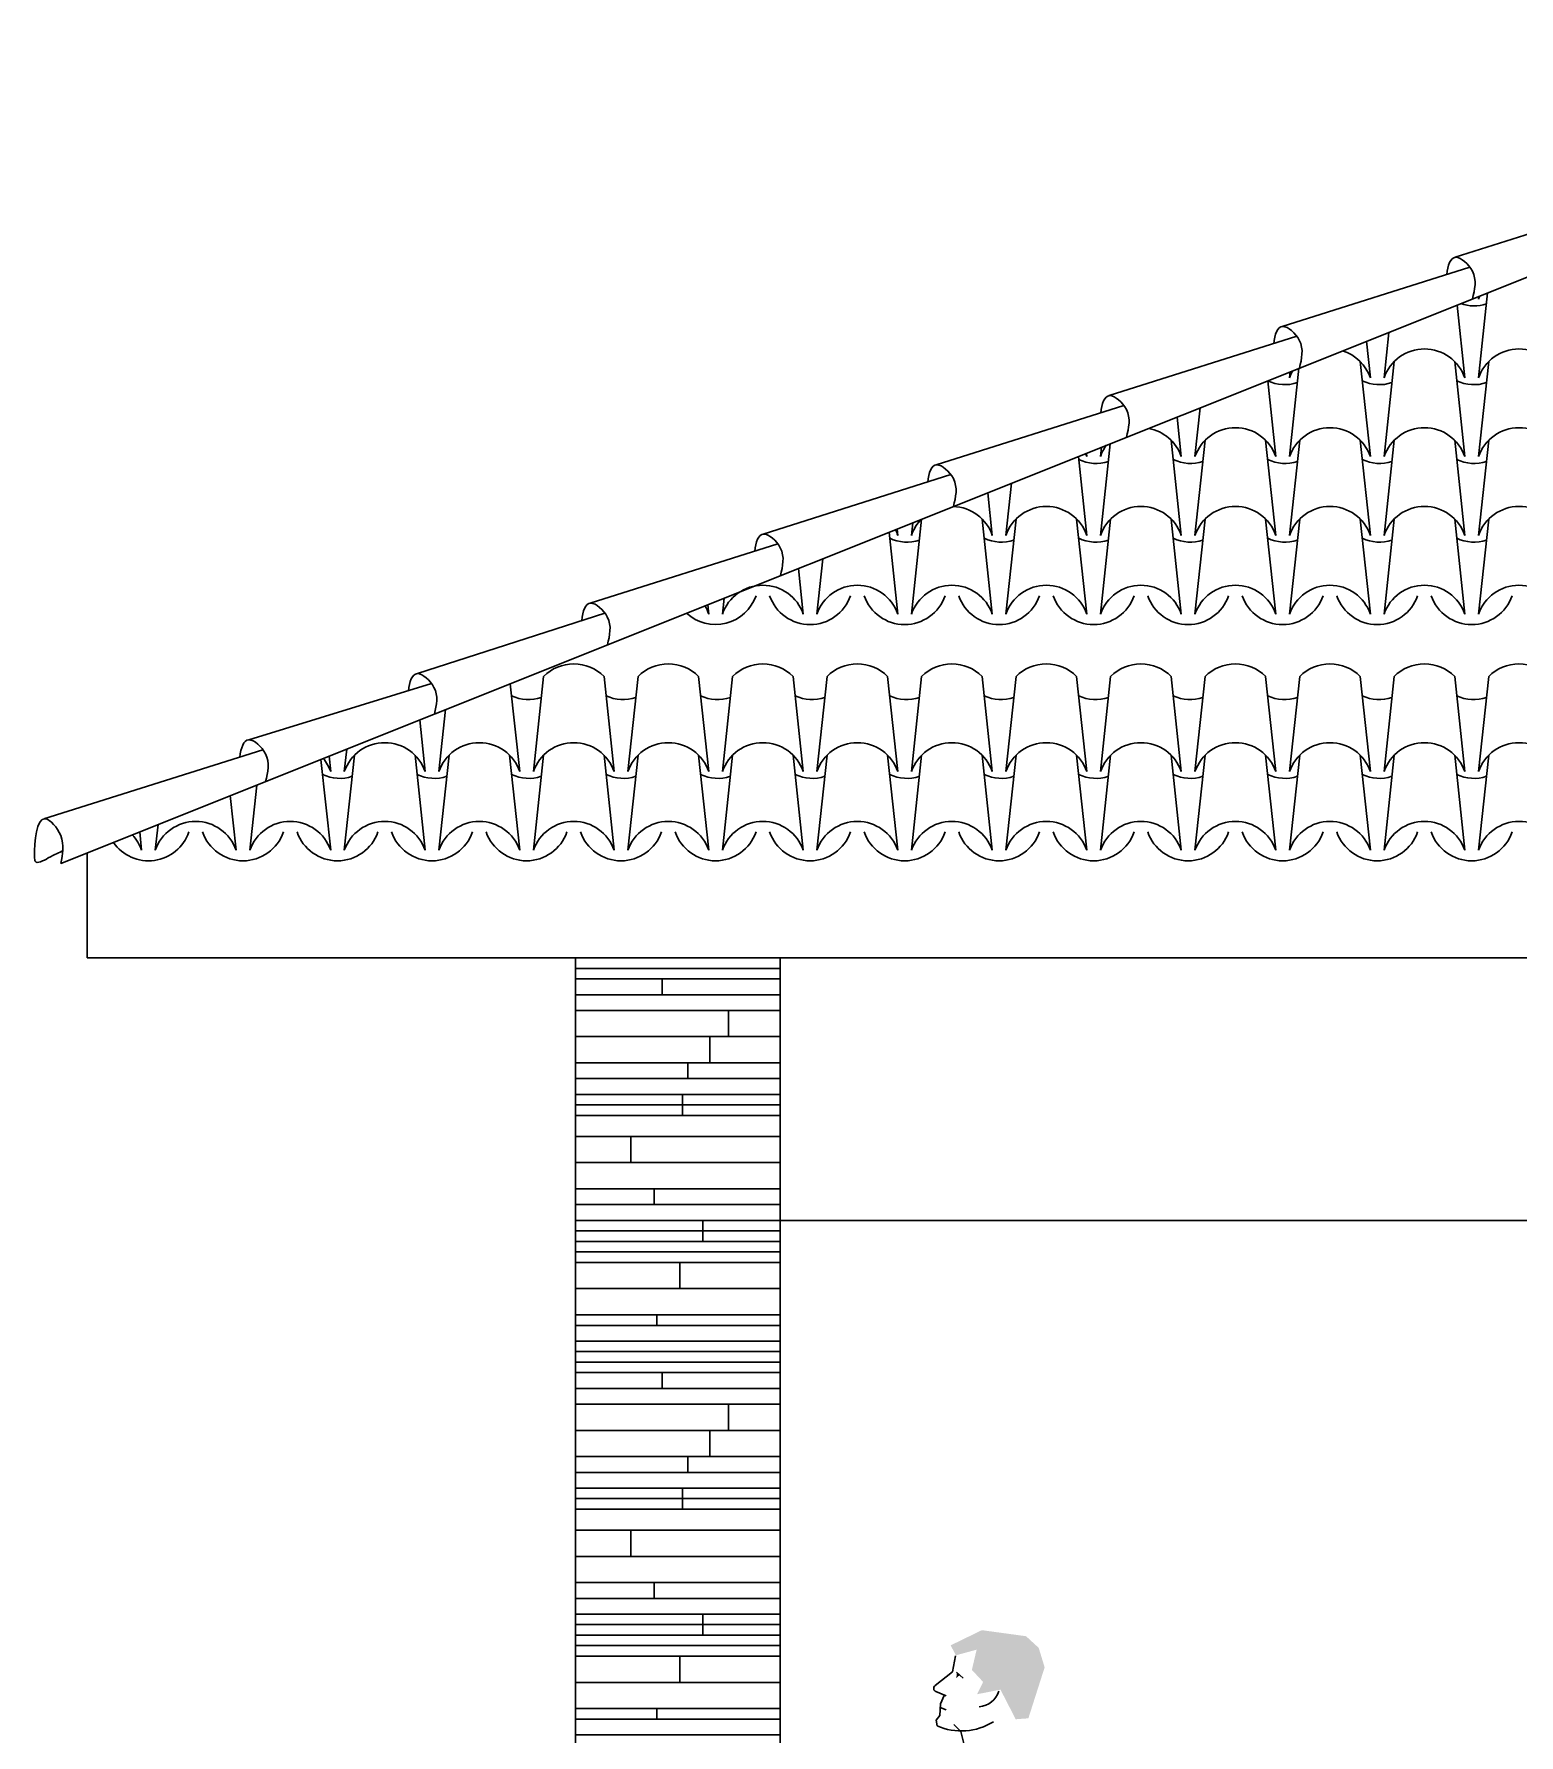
# Model space of a CAD drawing. Header units: millimetres. Extents: x -4228 to 27092, y -6721 to 984.
# Drawn here: x 22665.4 to 22948.2, y -2393 to -2069 of the extents above; entities that cross this region are included whole.
import ezdxf

# ---------------------------------------------------------------- set-up
doc = ezdxf.new("R2010")
doc.units = ezdxf.units.MM
doc.header["$LTSCALE"] = 50
doc.layers.get('0').update_dxf_attribs({"lineweight": 0})
for name, color, linetype in [('cobertura', 2, 'Continuous'), ('PAREDES3', 2, 'Continuous'), ('pedras', 2, 'Continuous'), ('PENA24', 24, 'Continuous'), ('telhas', 3, 'Continuous')]:
    doc.layers.add(name, color=color, linetype=linetype)

msp = doc.modelspace()

# ---------------------------------------------------------------- linework, layer by layer
at = {"color": 3, "lineweight": 30}
for p, q in [((22840.31, -2380.98), (22840.9, -2377.92)), ((22837.02, -2383.59), (22840.31, -2380.98)), ((22841.12, -2381.01), (22842.4, -2382.17)), ((22837.18, -2384.73), (22839.16, -2385.55)), ((22837.9, -2389.26), (22838.05, -2387.03)), ((22838, -2387.75), (22839.14, -2388.21)), ((22838.05, -2387.03), (22838.76, -2385.49)), ((22837.2, -2390.14), (22837.9, -2389.26)), ((22837.39, -2391.26), (22837.2, -2390.14)), ((22841.95, -2392.32), (22840.62, -2390.97)), ((22842.47, -2394.6), (22841.95, -2392.32))]:
    msp.add_line(p, q, dxfattribs=at)
for centre, radius, start, end in [((22837.43, -2384.11), 0.67, 128.3615, 247.6917), ((22845.12, -2383.36), 4.25, 274.1476, 342.2254), ((22842, -2380.66), 11.56, 246.5372, 302.0448)]:
    msp.add_arc(centre, radius, start, end, dxfattribs=at)
for points in [[(22839.99, -2375.91), (22845.93, -2373.02), (22840.99, -2377.81), (22854.35, -2374.17)], [(22845.14, -2375.86), (22854.35, -2374.17), (22844.03, -2380.58), (22856.76, -2376.39)], [(22844.03, -2380.58), (22856.76, -2376.39), (22846.17, -2382.88), (22857.89, -2380.1)], [(22841.17, -2381.18), (22841.07, -2382.16), (22841.67, -2381.61)], [(22846.17, -2382.88), (22857.89, -2380.1), (22845.03, -2385.22), (22849.48, -2384.35)], [(22857.89, -2380.1), (22849.48, -2384.35), (22854.79, -2389.81), (22852.38, -2389.99)]]:
    msp.add_solid(points, dxfattribs=at)
at = {"layer": 'cobertura', "color": 3, "linetype": 'Continuous', "lineweight": 30}
msp.add_line((22675.52, -2244.96), (22675.52, -2224.96), dxfattribs=at)
at = {"layer": 'PAREDES3', "color": 3, "linetype": 'Continuous', "lineweight": 30}
for p, q in [((22768.52, -2545.46), (22768.52, -2244.96)), ((22807.52, -2545.46), (22807.52, -2244.96)), ((22807.52, -2294.96), (23160.52, -2294.96))]:
    msp.add_line(p, q, dxfattribs=at)
at = {"layer": 'pedras', "color": 53, "linetype": 'Continuous', "lineweight": 30}
for p, q in [((22768.52, -2244.96), (22807.52, -2244.96)), ((22768.52, -2246.96), (22807.52, -2246.96)), ((22768.52, -2248.96), (22807.52, -2248.96)), ((22785.05, -2251.96), (22785.05, -2248.96)), ((22768.52, -2251.96), (22807.52, -2251.96)), ((22768.52, -2254.96), (22807.52, -2254.96)), ((22797.71, -2259.96), (22797.71, -2254.96)), ((22768.52, -2259.96), (22807.52, -2259.96)), ((22794.1, -2264.96), (22794.1, -2259.96)), ((22768.52, -2264.96), (22807.52, -2264.96)), ((22768.52, -2267.96), (22807.52, -2267.96)), ((22789.96, -2267.96), (22789.96, -2264.96)), ((22768.52, -2270.96), (22807.52, -2270.96)), ((22788.93, -2274.96), (22788.93, -2270.96)), ((22768.52, -2272.96), (22807.52, -2272.96)), ((22768.52, -2274.96), (22807.52, -2274.96)), ((22768.52, -2278.96), (22807.52, -2278.96)), ((22779.11, -2283.96), (22779.11, -2278.96)), ((22768.52, -2283.96), (22807.52, -2283.96)), ((22768.52, -2288.96), (22807.52, -2288.96)), ((22783.5, -2291.96), (22783.5, -2288.96)), ((22768.52, -2291.96), (22807.52, -2291.96)), ((22768.52, -2294.96), (22807.52, -2294.96)), ((22768.52, -2296.96), (22807.52, -2296.96)), ((22792.8, -2298.96), (22792.8, -2294.96)), ((22768.52, -2298.96), (22807.52, -2298.96)), ((22768.52, -2300.96), (22807.52, -2300.96)), ((22768.52, -2302.96), (22807.52, -2302.96)), ((22788.41, -2307.96), (22788.41, -2302.96)), ((22768.52, -2307.96), (22807.52, -2307.96)), ((22768.52, -2312.96), (22807.52, -2312.96)), ((22784.02, -2314.96), (22784.02, -2312.96)), ((22768.52, -2314.96), (22807.52, -2314.96)), ((22768.52, -2317.96), (22807.52, -2317.96)), ((22768.52, -2319.96), (22807.52, -2319.96)), ((22768.52, -2321.96), (22807.52, -2321.96)), ((22768.52, -2323.96), (22807.52, -2323.96)), ((22785.05, -2326.96), (22785.05, -2323.96)), ((22768.52, -2326.96), (22807.52, -2326.96)), ((22768.52, -2329.96), (22807.52, -2329.96)), ((22797.71, -2334.96), (22797.71, -2329.96)), ((22768.52, -2334.96), (22807.52, -2334.96)), ((22794.1, -2339.96), (22794.1, -2334.96)), ((22768.52, -2339.96), (22807.52, -2339.96)), ((22789.96, -2342.96), (22789.96, -2339.96)), ((22768.52, -2342.96), (22807.52, -2342.96)), ((22768.52, -2345.96), (22807.52, -2345.96)), ((22768.52, -2347.96), (22807.52, -2347.96)), ((22788.93, -2349.96), (22788.93, -2345.96)), ((22768.52, -2349.96), (22807.52, -2349.96)), ((22768.52, -2353.96), (22807.52, -2353.96)), ((22779.11, -2358.96), (22779.11, -2353.96)), ((22768.52, -2358.96), (22807.52, -2358.96)), ((22768.52, -2363.96), (22807.52, -2363.96)), ((22783.5, -2366.96), (22783.5, -2363.96)), ((22768.52, -2366.96), (22807.52, -2366.96)), ((22768.52, -2369.96), (22807.52, -2369.96)), ((22792.8, -2373.96), (22792.8, -2369.96)), ((22768.52, -2371.96), (22807.52, -2371.96)), ((22768.52, -2373.96), (22807.52, -2373.96)), ((22768.52, -2375.96), (22807.52, -2375.96)), ((22768.52, -2377.96), (22807.52, -2377.96)), ((22788.41, -2382.96), (22788.41, -2377.96)), ((22768.52, -2382.96), (22807.52, -2382.96)), ((22768.52, -2387.96), (22807.52, -2387.96)), ((22784.02, -2389.96), (22784.02, -2387.96)), ((22768.52, -2389.96), (22807.52, -2389.96)), ((22768.52, -2392.96), (22807.52, -2392.96))]:
    msp.add_line(p, q, dxfattribs=at)
at = {"layer": 'PENA24', "color": 3, "lineweight": 30}
for p, q in [((22942.25, -2118.27), (22940.52, -2134.46)), ((22940.58, -2118.94), (22940.52, -2119.46)), ((22936.44, -2120.6), (22937.92, -2134.46)), ((22919.18, -2127.5), (22919.92, -2134.46)), ((22923.45, -2125.79), (22922.52, -2134.46)), ((22917.98, -2131.35), (22919.92, -2149.46)), ((22924.46, -2131.35), (22922.52, -2149.46)), ((22935.98, -2131.35), (22937.92, -2149.46)), ((22942.46, -2131.35), (22940.52, -2149.46)), ((22900.37, -2135.01), (22901.92, -2149.46)), ((22901.92, -2134.4), (22901.92, -2134.46)), ((22906.32, -2132.64), (22904.52, -2149.46)), ((22904.64, -2133.31), (22904.52, -2134.46)), ((22887.52, -2140.16), (22886.52, -2149.46)), ((22883.11, -2141.93), (22883.92, -2149.46)), ((22870.39, -2147.02), (22868.52, -2164.46)), ((22868.71, -2147.69), (22868.52, -2149.46)), ((22881.98, -2146.35), (22883.92, -2164.46)), ((22888.46, -2146.35), (22886.52, -2164.46)), ((22899.98, -2146.35), (22901.92, -2164.46)), ((22906.46, -2146.35), (22904.52, -2164.46)), ((22917.98, -2146.35), (22919.92, -2164.46)), ((22924.46, -2146.35), (22922.52, -2164.46)), ((22935.98, -2146.35), (22937.92, -2164.46)), ((22942.46, -2146.35), (22940.52, -2164.46)), ((22864.31, -2149.45), (22865.92, -2164.46)), ((22865.85, -2148.83), (22865.92, -2149.46)), ((22851.58, -2154.54), (22850.52, -2164.46)), ((22847.05, -2156.35), (22847.92, -2164.46)), ((22828.25, -2163.87), (22829.92, -2179.46)), ((22829.79, -2163.25), (22829.92, -2164.46)), ((22834.46, -2161.35), (22832.52, -2179.46)), ((22832.78, -2162.06), (22832.52, -2164.46)), ((22845.98, -2161.35), (22847.92, -2179.46)), ((22852.46, -2161.35), (22850.52, -2179.46)), ((22863.98, -2161.35), (22865.92, -2179.46)), ((22870.46, -2161.35), (22868.52, -2179.46)), ((22881.98, -2161.35), (22883.92, -2179.46)), ((22888.46, -2161.35), (22886.52, -2179.46)), ((22899.98, -2161.35), (22901.92, -2179.46)), ((22906.46, -2161.35), (22904.52, -2179.46)), ((22917.98, -2161.35), (22919.92, -2179.46)), ((22924.46, -2161.35), (22922.52, -2179.46)), ((22935.98, -2161.35), (22937.92, -2179.46)), ((22942.46, -2161.35), (22940.52, -2179.46)), ((22810.99, -2170.77), (22811.92, -2179.46)), ((22815.65, -2168.91), (22814.52, -2179.46)), ((22796.85, -2176.43), (22796.52, -2179.46)), ((22793.73, -2177.68), (22793.92, -2179.46)), ((22756.13, -2192.72), (22757.92, -2209.46)), ((22762.46, -2191.35), (22760.52, -2209.46)), ((22773.98, -2191.35), (22775.92, -2209.46)), ((22780.46, -2191.35), (22778.52, -2209.46)), ((22791.98, -2191.35), (22793.92, -2209.46)), ((22798.46, -2191.35), (22796.52, -2209.46)), ((22809.98, -2191.35), (22811.92, -2209.46)), ((22816.46, -2191.35), (22814.52, -2209.46)), ((22827.98, -2191.35), (22829.92, -2209.46)), ((22834.46, -2191.35), (22832.52, -2209.46)), ((22845.98, -2191.35), (22847.92, -2209.46)), ((22852.46, -2191.35), (22850.52, -2209.46)), ((22863.98, -2191.35), (22865.92, -2209.46)), ((22870.46, -2191.35), (22868.52, -2209.46)), ((22881.98, -2191.35), (22883.92, -2209.46)), ((22888.46, -2191.35), (22886.52, -2209.46)), ((22899.98, -2191.35), (22901.92, -2209.46)), ((22906.46, -2191.35), (22904.52, -2209.46)), ((22917.98, -2191.35), (22919.92, -2209.46)), ((22924.46, -2191.35), (22922.52, -2209.46)), ((22935.98, -2191.35), (22937.92, -2209.46)), ((22942.46, -2191.35), (22940.52, -2209.46)), ((22738.87, -2199.62), (22739.92, -2209.46)), ((22743.78, -2197.66), (22742.52, -2209.46)), ((22721.61, -2206.53), (22721.92, -2209.46)), ((22724.98, -2205.18), (22724.52, -2209.46)), ((22726.46, -2206.35), (22724.52, -2224.46)), ((22737.98, -2206.35), (22739.92, -2224.46)), ((22744.46, -2206.35), (22742.52, -2224.46)), ((22755.98, -2206.35), (22757.92, -2224.46)), ((22762.46, -2206.35), (22760.52, -2224.46)), ((22773.98, -2206.35), (22775.92, -2224.46)), ((22780.46, -2206.35), (22778.52, -2224.46)), ((22791.98, -2206.35), (22793.92, -2224.46)), ((22798.46, -2206.35), (22796.52, -2224.46)), ((22809.98, -2206.35), (22811.92, -2224.46)), ((22816.46, -2206.35), (22814.52, -2224.46)), ((22827.98, -2206.35), (22829.92, -2224.46)), ((22834.46, -2206.35), (22832.52, -2224.46)), ((22845.98, -2206.35), (22847.92, -2224.46)), ((22852.46, -2206.35), (22850.52, -2224.46)), ((22863.98, -2206.35), (22865.92, -2224.46)), ((22870.46, -2206.35), (22868.52, -2224.46)), ((22881.98, -2206.35), (22883.92, -2224.46)), ((22888.46, -2206.35), (22886.52, -2224.46)), ((22899.98, -2206.35), (22901.92, -2224.46)), ((22906.46, -2206.35), (22904.52, -2224.46)), ((22917.98, -2206.35), (22919.92, -2224.46)), ((22924.46, -2206.35), (22922.52, -2224.46)), ((22935.98, -2206.35), (22937.92, -2224.46)), ((22942.46, -2206.35), (22940.52, -2224.46)), ((22720.07, -2207.14), (22721.92, -2224.46)), ((22707.85, -2212.03), (22706.52, -2224.46)), ((22702.81, -2214.05), (22703.92, -2224.46)), ((22685.55, -2220.95), (22685.92, -2224.46)), ((22689.05, -2219.55), (22688.52, -2224.46))]:
    msp.add_line(p, q, dxfattribs=at)
for centre, radius, start, end in [((22948.22, -2122.1), 8.14, 156.6092, 161.0754), ((22939.65, -2113.32), 7.44, 250.1833, 288.6886), ((22939.65, -2113.32), 7.44, 250.1833, 288.6886), ((22912.22, -2137.1), 8.14, 18.9246, 72.8713), ((22930.22, -2137.1), 8.14, 18.9246, 161.0754), ((22948.22, -2137.1), 8.14, 18.9246, 161.0754), ((22903.65, -2128.32), 7.44, 243.9234, 288.6886), ((22903.65, -2128.32), 7.44, 243.9234, 288.6886), ((22894.22, -2137.1), 8.14, 18.9246, 19.3172), ((22912.22, -2137.1), 8.14, 150.7315, 161.0754), ((22921.65, -2128.32), 7.44, 243.9234, 288.6886), ((22921.65, -2128.32), 7.44, 243.9234, 288.6886), ((22939.65, -2128.32), 7.44, 243.9234, 288.6886), ((22939.65, -2128.32), 7.44, 243.9234, 288.6886), ((22876.22, -2152.1), 8.14, 18.9246, 79.6184), ((22894.22, -2152.1), 8.14, 18.9246, 161.0754), ((22912.22, -2152.1), 8.14, 18.9246, 161.0754), ((22930.22, -2152.1), 8.14, 18.9246, 161.0754), ((22948.22, -2152.1), 8.14, 18.9246, 161.0754), ((22876.22, -2152.1), 8.14, 143.9844, 161.0754), ((22867.65, -2143.32), 7.44, 243.9234, 288.6886), ((22867.65, -2143.32), 7.44, 243.9234, 288.6886), ((22858.22, -2152.1), 8.14, 18.9246, 23.2393), ((22885.65, -2143.32), 7.44, 243.9234, 288.6886), ((22885.65, -2143.32), 7.44, 243.9234, 288.6886), ((22903.65, -2143.32), 7.44, 243.9234, 288.6886), ((22903.65, -2143.32), 7.44, 243.9234, 288.6886), ((22921.65, -2143.32), 7.44, 243.9234, 288.6886), ((22921.65, -2143.32), 7.44, 243.9234, 288.6886), ((22939.65, -2143.32), 7.44, 243.9234, 288.6886), ((22939.65, -2143.32), 7.44, 243.9234, 288.6886), ((22840.22, -2167.1), 8.14, 18.9246, 87.9772), ((22858.22, -2167.1), 8.14, 18.9246, 161.0754), ((22876.22, -2167.1), 8.14, 18.9246, 161.0754), ((22894.22, -2167.1), 8.14, 18.9246, 161.0754), ((22912.22, -2167.1), 8.14, 18.9246, 161.0754), ((22930.22, -2167.1), 8.14, 18.9246, 161.0754), ((22948.22, -2167.1), 8.14, 18.9246, 161.0754), ((22822.22, -2167.1), 8.14, 18.9246, 27.1682), ((22840.22, -2167.1), 8.14, 135.0672, 161.0754), ((22831.65, -2158.32), 7.44, 243.9234, 288.6886), ((22849.65, -2158.32), 7.44, 243.9234, 288.6886), ((22849.65, -2158.32), 7.44, 243.9234, 288.6886), ((22867.65, -2158.32), 7.44, 243.9234, 288.6886), ((22867.65, -2158.32), 7.44, 243.9234, 288.6886), ((22885.65, -2158.32), 7.44, 243.9234, 288.6886), ((22885.65, -2158.32), 7.44, 243.9234, 288.6886), ((22903.65, -2158.32), 7.44, 243.9234, 288.6886), ((22903.65, -2158.32), 7.44, 243.9234, 288.6886), ((22921.65, -2158.32), 7.44, 243.9234, 288.6886), ((22921.65, -2158.32), 7.44, 243.9234, 288.6886), ((22939.65, -2158.32), 7.44, 243.9234, 288.6886), ((22939.65, -2158.32), 7.44, 243.9234, 288.6886), ((22804.22, -2182.1), 8.14, 18.9246, 161.0754), ((22822.22, -2182.1), 8.14, 18.9246, 161.0754), ((22840.22, -2182.1), 8.14, 18.9246, 161.0754), ((22858.22, -2182.1), 8.14, 18.9246, 161.0754), ((22876.22, -2182.1), 8.14, 18.9246, 161.0754), ((22894.22, -2182.1), 8.14, 18.9246, 161.0754), ((22912.22, -2182.1), 8.14, 18.9246, 161.0754), ((22930.22, -2182.1), 8.14, 18.9246, 161.0754), ((22948.22, -2182.1), 8.14, 18.9246, 161.0754), ((22795.22, -2173.32), 8.14, 227.1978, 341.0754), ((22813.22, -2173.32), 8.14, 198.9246, 341.0754), ((22831.22, -2173.32), 8.14, 198.9246, 341.0754), ((22849.22, -2173.32), 8.14, 198.9246, 341.0754), ((22867.22, -2173.32), 8.14, 198.9246, 341.0754), ((22885.22, -2173.32), 8.14, 198.9246, 341.0754), ((22903.22, -2173.32), 8.14, 198.9246, 341.0754), ((22921.22, -2173.32), 8.14, 198.9246, 341.0754), ((22939.22, -2173.32), 8.14, 198.9246, 341.0754), ((22786.22, -2182.1), 8.14, 18.9246, 31.1227), ((22768.22, -2197.1), 8.14, 44.9328, 135.0672), ((22786.22, -2197.1), 8.14, 44.9328, 135.0672), ((22804.22, -2197.1), 8.14, 44.9328, 135.0672), ((22822.22, -2197.1), 8.14, 44.9328, 135.0672), ((22840.22, -2197.1), 8.14, 44.9328, 135.0672), ((22858.22, -2197.1), 8.14, 44.9328, 135.0672), ((22876.22, -2197.1), 8.14, 44.9328, 135.0672), ((22894.22, -2197.1), 8.14, 44.9328, 135.0672), ((22912.22, -2197.1), 8.14, 44.9328, 135.0672), ((22930.22, -2197.1), 8.14, 44.9328, 135.0672), ((22948.22, -2197.1), 8.14, 44.9328, 135.0672), ((22759.65, -2188.32), 7.44, 243.9234, 288.6886), ((22777.65, -2188.32), 7.44, 243.9234, 288.6886), ((22795.65, -2188.32), 7.44, 243.9234, 288.6886), ((22813.65, -2188.32), 7.44, 243.9234, 288.6886), ((22831.65, -2188.32), 7.44, 243.9234, 288.6886), ((22849.65, -2188.32), 7.44, 243.9234, 288.6886), ((22849.65, -2188.32), 7.44, 243.9234, 288.6886), ((22867.65, -2188.32), 7.44, 243.9234, 288.6886), ((22867.65, -2188.32), 7.44, 243.9234, 288.6886), ((22885.65, -2188.32), 7.44, 243.9234, 288.6886), ((22885.65, -2188.32), 7.44, 243.9234, 288.6886), ((22903.65, -2188.32), 7.44, 243.9234, 288.6886), ((22903.65, -2188.32), 7.44, 243.9234, 288.6886), ((22921.65, -2188.32), 7.44, 243.9234, 288.6886), ((22921.65, -2188.32), 7.44, 243.9234, 288.6886), ((22939.65, -2188.32), 7.44, 243.9234, 288.6886), ((22939.65, -2188.32), 7.44, 243.9234, 288.6886), ((22732.22, -2212.1), 8.14, 18.9246, 161.0754), ((22750.22, -2212.1), 8.14, 18.9246, 161.0754), ((22768.22, -2212.1), 8.14, 18.9246, 161.0754), ((22786.22, -2212.1), 8.14, 18.9246, 161.0754), ((22804.22, -2212.1), 8.14, 18.9246, 161.0754), ((22822.22, -2212.1), 8.14, 18.9246, 161.0754), ((22840.22, -2212.1), 8.14, 18.9246, 161.0754), ((22858.22, -2212.1), 8.14, 18.9246, 161.0754), ((22876.22, -2212.1), 8.14, 18.9246, 161.0754), ((22894.22, -2212.1), 8.14, 18.9246, 161.0754), ((22912.22, -2212.1), 8.14, 18.9246, 161.0754), ((22930.22, -2212.1), 8.14, 18.9246, 161.0754), ((22948.22, -2212.1), 8.14, 18.9246, 161.0754), ((22714.22, -2212.1), 8.14, 18.9246, 39.1897), ((22723.65, -2203.32), 7.44, 243.9234, 288.6886), ((22741.65, -2203.32), 7.44, 243.9234, 288.6886), ((22759.65, -2203.32), 7.44, 243.9234, 288.6886), ((22777.65, -2203.32), 7.44, 243.9234, 288.6886), ((22795.65, -2203.32), 7.44, 243.9234, 288.6886), ((22813.65, -2203.32), 7.44, 243.9234, 288.6886), ((22831.65, -2203.32), 7.44, 243.9234, 288.6886), ((22849.65, -2203.32), 7.44, 243.9234, 288.6886), ((22849.65, -2203.32), 7.44, 243.9234, 288.6886), ((22867.65, -2203.32), 7.44, 243.9234, 288.6886), ((22867.65, -2203.32), 7.44, 243.9234, 288.6886), ((22885.65, -2203.32), 7.44, 243.9234, 288.6886), ((22885.65, -2203.32), 7.44, 243.9234, 288.6886), ((22903.65, -2203.32), 7.44, 243.9234, 288.6886), ((22903.65, -2203.32), 7.44, 243.9234, 288.6886), ((22921.65, -2203.32), 7.44, 243.9234, 288.6886), ((22921.65, -2203.32), 7.44, 243.9234, 288.6886), ((22939.65, -2203.32), 7.44, 243.9234, 288.6886), ((22939.65, -2203.32), 7.44, 243.9234, 288.6886), ((22696.22, -2227.1), 8.14, 18.9246, 161.0754), ((22714.22, -2227.1), 8.14, 18.9246, 161.0754), ((22732.22, -2227.1), 8.14, 18.9246, 161.0754), ((22750.22, -2227.1), 8.14, 18.9246, 161.0754), ((22768.22, -2227.1), 8.14, 18.9246, 161.0754), ((22786.22, -2227.1), 8.14, 18.9246, 161.0754), ((22804.22, -2227.1), 8.14, 18.9246, 161.0754), ((22822.22, -2227.1), 8.14, 18.9246, 161.0754), ((22840.22, -2227.1), 8.14, 18.9246, 161.0754), ((22858.22, -2227.1), 8.14, 18.9246, 161.0754), ((22876.22, -2227.1), 8.14, 18.9246, 161.0754), ((22894.22, -2227.1), 8.14, 18.9246, 161.0754), ((22912.22, -2227.1), 8.14, 18.9246, 161.0754), ((22930.22, -2227.1), 8.14, 18.9246, 161.0754), ((22948.22, -2227.1), 8.14, 18.9246, 161.0754), ((22687.22, -2218.32), 8.14, 214.7199, 341.0754), ((22678.22, -2227.1), 8.14, 18.9246, 43.3496), ((22705.22, -2218.32), 8.14, 198.9246, 341.0754), ((22723.22, -2218.32), 8.14, 198.9246, 341.0754), ((22741.22, -2218.32), 8.14, 198.9246, 341.0754), ((22759.22, -2218.32), 8.14, 198.9246, 341.0754), ((22777.22, -2218.32), 8.14, 198.9246, 341.0754), ((22795.22, -2218.32), 8.14, 198.9246, 341.0754), ((22813.22, -2218.32), 8.14, 198.9246, 341.0754), ((22831.22, -2218.32), 8.14, 198.9246, 341.0754), ((22849.22, -2218.32), 8.14, 198.9246, 341.0754), ((22867.22, -2218.32), 8.14, 198.9246, 341.0754), ((22885.22, -2218.32), 8.14, 198.9246, 341.0754), ((22903.22, -2218.32), 8.14, 198.9246, 341.0754), ((22921.22, -2218.32), 8.14, 198.9246, 341.0754), ((22939.22, -2218.32), 8.14, 198.9246, 341.0754)]:
    msp.add_arc(centre, radius, start, end, dxfattribs=at)
at = {"layer": 'telhas', "linetype": 'Continuous', "lineweight": 30}
for p, q in [((22670.52, -2226.96), (23065.52, -2068.96)), ((22936.1, -2111.5), (22971.82, -2100.18)), ((22903.15, -2124.67), (22938.87, -2113.36)), ((22870.2, -2137.85), (22905.92, -2126.54)), ((22837.26, -2151.03), (22872.98, -2139.72)), ((22804.31, -2164.21), (22840.03, -2152.9)), ((22771.36, -2177.39), (22807.08, -2166.08)), ((22738.44, -2190.8), (22774.13, -2179.26)), ((22706.34, -2203.43), (22741.13, -2192.67)), ((22667.28, -2218.49), (22709.03, -2205.3)), ((23185.52, -2244.96), (22675.52, -2244.96))]:
    msp.add_line(p, q, dxfattribs=at)
for points, knots in [([(22939.36, -2119.43), (22939.8, -2117.64), (22940.57, -2114.47), (22935.62, -2110.09), (22934.67, -2113.02), (22934.46, -2114.8)], [0.007169, 0.007169, 0.007169, 0.007169, 5.320129, 9.426957, 13.705467, 13.705467, 13.705467, 13.705467]), ([(22906.41, -2132.61), (22906.85, -2130.82), (22907.62, -2127.65), (22902.68, -2123.27), (22901.72, -2126.19), (22901.52, -2127.98)], [0.007169, 0.007169, 0.007169, 0.007169, 5.320129, 9.426957, 13.705467, 13.705467, 13.705467, 13.705467]), ([(22873.47, -2145.78), (22873.9, -2144), (22874.68, -2140.83), (22869.73, -2136.45), (22868.77, -2139.37), (22868.57, -2141.16)], [0.007169, 0.007169, 0.007169, 0.007169, 5.320129, 9.426957, 13.705467, 13.705467, 13.705467, 13.705467]), ([(22840.52, -2158.96), (22840.96, -2157.18), (22841.73, -2154.01), (22836.78, -2149.63), (22835.82, -2152.55), (22835.62, -2154.34)], [0.007169, 0.007169, 0.007169, 0.007169, 5.320129, 9.426957, 13.705467, 13.705467, 13.705467, 13.705467]), ([(22807.57, -2172.14), (22808.01, -2170.36), (22808.78, -2167.19), (22803.83, -2162.81), (22802.87, -2165.73), (22802.67, -2167.52)], [0.007169, 0.007169, 0.007169, 0.007169, 5.320129, 9.426957, 13.705467, 13.705467, 13.705467, 13.705467]), ([(22774.62, -2185.32), (22775.06, -2183.53), (22775.83, -2180.36), (22770.89, -2175.99), (22769.93, -2178.91), (22769.72, -2180.69)], [0.007169, 0.007169, 0.007169, 0.007169, 5.320129, 9.426957, 13.705467, 13.705467, 13.705467, 13.705467]), ([(22741.67, -2198.5), (22742.09, -2196.79), (22742.74, -2193.7), (22737.88, -2189.4), (22736.92, -2192.33), (22736.72, -2194.11)], [0.240459, 0.240459, 0.240459, 0.240459, 5.320129, 9.426957, 13.705467, 13.705467, 13.705467, 13.705467]), ([(22709.52, -2211.37), (22709.95, -2209.58), (22710.73, -2206.41), (22705.78, -2202.03), (22704.82, -2204.95), (22704.62, -2206.74)], [0, 0, 0, 0, 5.320129, 9.426957, 13.705467, 13.705467, 13.705467, 13.705467])]:
    msp.add_open_spline(points, degree=3, knots=knots, dxfattribs=at)
msp.add_spline([(22670.52, -2226.96), (22670.5, -2221.64), (22667.56, -2218.46), (22665.52, -2225.73), (22665.66, -2226.56), (22668.14, -2225.92), (22671.02, -2224.49)], degree=3, dxfattribs=at)

doc.saveas('drawing.dxf')
